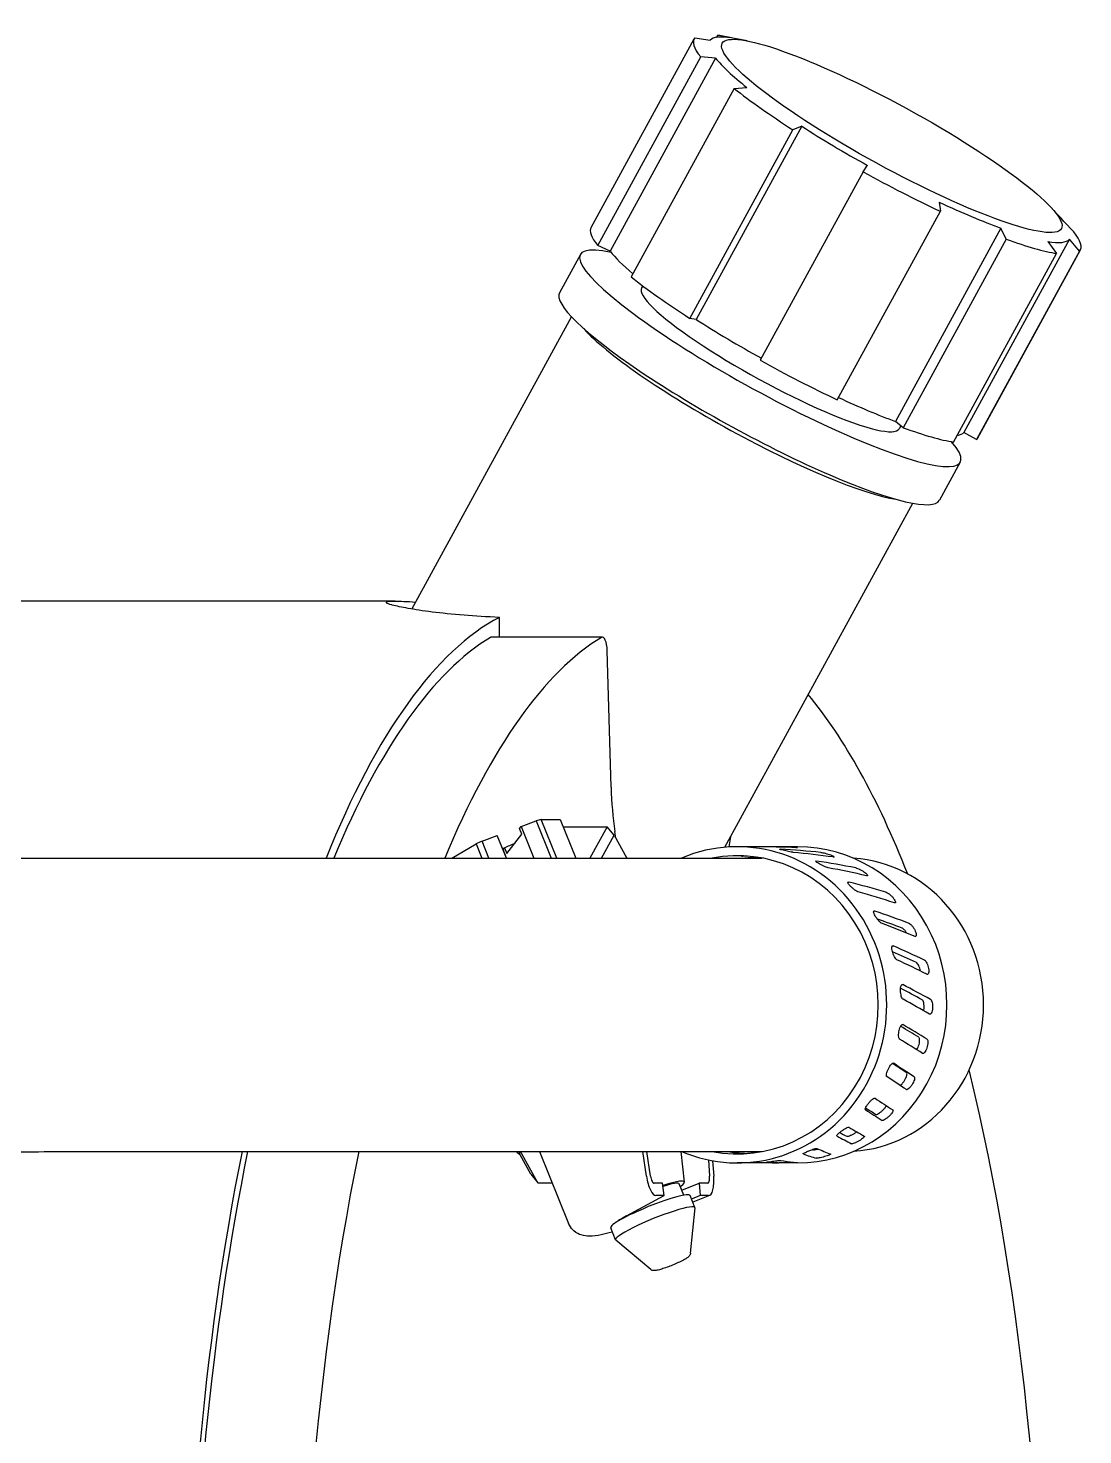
# Model space of a CAD drawing. Header units: millimetres. Extents: x -360063 to 84100, y -179792 to 59400.
# Drawn here: x 58910.1 to 58982, y 44047.9 to 44143.7 of the extents above; entities that cross this region are included whole.
import ezdxf

# ---------------------------------------------------------------- set-up
doc = ezdxf.new("R2010")
doc.units = ezdxf.units.MM
doc.header["$LTSCALE"] = 100
doc.layers.add('Visible', color=7, linetype='Continuous', lineweight=25)

msp = doc.modelspace()

# ---------------------------------------------------------------- linework, layer by layer
at = {"layer": 'Visible'}
for p, q in [((58948.47, 44130.137), (58955.489, 44142.982)), ((58955.539, 44143.054), (58956.585, 44142.885)), ((58957.029, 44143.083), (58957.106, 44143.224)), ((58958.048, 44143.044), (58957.106, 44143.224)), ((58959.106, 44142.846), (58957.416, 44143.17)), ((58948.924, 44128.902), (58955.943, 44141.748)), ((58956.963, 44141.666), (58949.772, 44128.505)), ((58956.963, 44141.666), (58955.943, 44141.748)), ((58958.224, 44139.607), (58951.206, 44126.762)), ((58958.224, 44139.607), (58959.092, 44139.668)), ((58955.206, 44123.936), (58962.225, 44136.781)), ((58962.826, 44137.03), (58955.635, 44123.87)), ((58962.826, 44137.03), (58962.225, 44136.781)), ((58967.018, 44133.924), (58959.999, 44121.079)), ((58967.018, 44133.924), (58967.299, 44134.364)), ((58965.253, 44118.389), (58972.272, 44131.234)), ((58972.203, 44131.853), (58972.272, 44131.234)), ((58979.746, 44131.568), (58980.285, 44131.001)), ((58976.4, 44130.08), (58969.209, 44116.919)), ((58976.769, 44129.334), (58976.4, 44130.08)), ((58980.686, 44130.545), (58981.361, 44129.832)), ((58976.769, 44129.334), (58969.75, 44116.489)), ((58981.063, 44129.325), (58973.872, 44116.165)), ((58979.6, 44129.167), (58980.198, 44128.356)), ((58981.765, 44128.526), (58981.063, 44129.325)), ((58947.743, 44128.285), (58946.323, 44125.687)), ((58949.772, 44128.505), (58948.924, 44128.902)), ((58973.179, 44115.511), (58980.198, 44128.356)), ((58981.765, 44128.526), (58974.746, 44115.681)), ((58974.796, 44115.752), (58981.815, 44128.598)), ((58951.992, 44126.155), (58951.911, 44126.008)), ((58936.256, 44104.134), (58947.138, 44124.05)), ((58955.635, 44123.87), (58955.206, 44123.936)), ((58969.75, 44116.489), (58969.209, 44116.919)), ((58969.576, 44116.627), (58969.462, 44116.418)), ((58974.746, 44115.681), (58973.872, 44116.165)), ((58973.63, 44114.14), (58972.211, 44111.542)), ((58957.585, 44087.902), (58970.393, 44111.343)), ((58935.134, 44104.67), (58832.922, 44104.67)), ((58942.226, 44102.224), (58942.226, 44103.565)), ((58949.25, 44102.224), (58941.678, 44102.224)), ((58949.835, 44091.99), (58949.571, 44101.311)), ((58946.137, 44087.17), (58945.071, 44089.79)), ((58945.071, 44089.79), (58946.372, 44089.79)), ((58946.372, 44089.79), (58947.438, 44087.17)), ((58943.602, 44089.183), (58943.703, 44089.311)), ((58943.764, 44088.786), (58943.602, 44089.183)), ((58943.703, 44089.311), (58944.732, 44089.696)), ((58943.703, 44089.311), (58944.575, 44087.17)), ((58944.732, 44089.696), (58945.761, 44087.17)), ((58946.574, 44089.294), (58949.578, 44089.294)), ((58949.578, 44089.294), (58948.389, 44087.17)), ((58950.051, 44088.717), (58949.578, 44089.294)), ((58950.165, 44088.513), (58950.096, 44088.97)), ((58938.975, 44087.17), (58940.637, 44088.131)), ((58940.637, 44088.131), (58941.028, 44087.17)), ((58941.048, 44088.318), (58942.077, 44088.703)), ((58941.516, 44087.17), (58941.048, 44088.318)), ((58942.702, 44087.17), (58942.077, 44088.703)), ((58942.475, 44087.746), (58942.576, 44087.875)), ((58942.576, 44087.875), (58942.737, 44087.478)), ((58942.737, 44087.478), (58943.764, 44088.786)), ((58949.186, 44087.17), (58950.051, 44088.717)), ((58950.051, 44088.717), (58950.916, 44087.17)), ((58957.974, 44088.616), (58957.87, 44087.923)), ((58959.451, 44087.939), (58958.429, 44087.939)), ((58962.531, 44087.939), (58961.11, 44087.939)), ((58913.757, 44087.17), (58960.129, 44087.17)), ((58942.709, 44087.17), (58942.475, 44087.746)), ((58913.757, 44067.17), (58960.129, 44067.17)), ((58944.373, 44065.623), (58943.632, 44066.946)), ((58944.846, 44065.045), (58943.657, 44067.17)), ((58944.95, 44067.17), (58946.943, 44062.272)), ((58952.248, 44065.485), (58952, 44067.17)), ((58952.532, 44065.485), (58952.284, 44067.17)), ((58954.843, 44065.092), (58954.611, 44067.17)), ((58956.471, 44066.601), (58956.55, 44065.485)), ((58956.758, 44066.546), (58956.833, 44065.485)), ((58961.173, 44066.4), (58958.429, 44066.4)), ((58962.531, 44066.4), (58961.491, 44066.4)), ((58944.373, 44065.623), (58944.846, 44065.045)), ((58944.846, 44065.045), (58945.814, 44065.045)), ((58953.338, 44065.011), (58952.761, 44065.011)), ((58953.462, 44064.168), (58953.338, 44065.011)), ((58954.797, 44064.199), (58954.487, 44064.962)), ((58954.658, 44064.542), (58955.847, 44065.011)), ((58955.847, 44065.011), (58955.907, 44064.168)), ((58956.424, 44065.011), (58955.847, 44065.011)), ((58950.88, 44062.784), (58953.462, 44064.168)), ((58953.462, 44064.168), (58952.886, 44064.168)), ((58955.552, 44063.355), (58955.22, 44064.172)), ((58955.907, 44064.168), (58955.316, 44063.935)), ((58956.539, 44064.179), (58955.4, 44063.729)), ((58956.483, 44064.168), (58955.907, 44064.168)), ((58955.249, 44060.237), (58955.555, 44063.33)), ((58950.141, 44061.153), (58949.809, 44061.97)), ((58952.536, 44059.132), (58950.157, 44061.132))]:
    msp.add_line(p, q, dxfattribs=at)
msp.add_ellipse((58968.968, 44136.368), major_axis=(-11.554, 6.313), ratio=0.161488, dxfattribs=at)
for centre, major_axis, ratio, start_param, end_param in [((58968.652, 44135.79), (-13.163, 7.192), 0.161488, 6.247248, 6.648673), ((58968.824, 44136.105), (-12.286, 6.713), 0.161488, 5.863275, 6.247248), ((58968.652, 44135.79), (13.163, -7.192), 0.161488, 2.675292, 2.721683), ((58968.824, 44136.105), (-12.286, 6.713), 0.161488, 0.365488, 0.749461), ((58968.652, 44135.79), (-13.163, 7.192), 0.161488, 0.749461, 1.150886), ((58968.824, 44136.105), (-12.286, 6.713), 0.161488, 1.150886, 1.534859), ((58968.652, 44135.79), (-13.163, 7.192), 0.161488, 1.534859, 1.936284), ((58968.824, 44136.105), (-12.286, 6.713), 0.161488, 1.936284, 2.320257), ((58968.824, 44136.105), (12.286, -6.713), 0.161488, 0.365488, 0.4663), ((58961.633, 44122.945), (-13.163, 7.192), 0.161488, 0, 0.365488), ((58960.687, 44121.213), (12.944, -7.073), 0.161488, 2.647631, 6.687824), ((58968.652, 44135.79), (-13.163, 7.192), 0.161488, 2.320257, 2.721683), ((58968.824, 44136.105), (12.286, -6.713), 0.161488, 5.863275, 6.247248), ((58968.652, 44135.79), (13.163, -7.192), 0.161488, 6.247248, 6.648673), ((58961.633, 44122.945), (-12.286, 6.713), 0.161488, 0.365488, 0.669155), ((58961.633, 44122.945), (-13.163, 7.192), 0.161488, 0.749461, 1.150886), ((58959.267, 44118.615), (-12.944, 7.073), 0.161488, 0, 3.141593), ((58960.687, 44121.213), (-8.775, 4.795), 0.161488, 0, 3.141593), ((58961.633, 44122.945), (-12.286, 6.713), 0.161488, 1.150886, 1.532291), ((58959.031, 44118.182), (11.627, -6.353), 0.161488, 3.55681, 5.867968), ((58961.633, 44122.945), (-13.163, 7.192), 0.161488, 1.534859, 1.936284), ((58961.633, 44122.945), (-12.286, 6.713), 0.161488, 1.963767, 2.320257), ((58961.633, 44122.945), (-13.163, 7.192), 0.161488, 2.320257, 2.721683), ((58961.633, 44122.945), (12.286, -6.713), 0.161488, 6.074716, 6.247248), ((58961.633, 44122.945), (13.163, -7.192), 0.161488, 6.247248, 6.283185), ((58946.491, 44025.17), (0, 79.5), 0.322975, 0.166883, 0.676331), ((58941.678, 44101.224), (0, 1), 0.322975, 0, 0.193462), ((58949.25, 44101.224), (0, 1), 0.322975, 4.799655, 6.476647), ((58946.491, 44025.17), (0, 78.5), 0.322975, 0.193462, 0.660299), ((58954.062, 44025.17), (0, 78.5), 0.322975, 0.193462, 0.660299), ((58954.062, 44025.17), (0, 78.5), 0.322975, 5.600527, 5.911468), ((58952.73, 44092.774), (0, 9), 0.322975, 1.658063, 2.007129), ((58942.276, 44088.225), (4.117, 1.676), 0.127599, 0.774106, 0.880687), ((58958.429, 44077.17), (0, 10.77), 0.946407, 2.761256, 6.663522), ((58942.276, 44088.225), (4.117, 1.676), 0.127599, 1.821304, 1.927885), ((58942.276, 44088.225), (3.176, 1.293), 0.127599, 4.754843, 4.984914), ((58958.429, 44077.17), (0, 10.16), 0.946407, 2.963888, 6.46089), ((58959.557, 44077.17), (-29.445, 0.124), 0.365723, 4.614939, 4.709416), ((58961.403, 44077.17), (-29.445, 0.124), 0.365723, 4.707913, 4.755206), ((58962.531, 44077.17), (0, -10.77), 0.946407, 0, 3.141593), ((58961.403, 44077.17), (27.779, -0.117), 0.365723, 1.654495, 1.666439), ((58959.557, 44077.17), (27.593, 1.818), 0.362265, 1.537077, 1.568645), ((58961.403, 44077.17), (-29.196, 2.169), 0.36132, 4.645683, 4.74016), ((58959.557, 44077.17), (-29.196, 2.169), 0.36132, 4.552709, 4.647186), ((58961.403, 44077.17), (-28.508, 4.131), 0.348879, 4.583074, 4.677551), ((58965.761, 44077.17), (0, -10), 0.94537, 0.063685, 3.077907), ((58959.557, 44077.17), (-28.508, 4.131), 0.348879, 4.4901, 4.584577), ((58961.403, 44077.17), (27.404, -5.937), 0.327882, 1.378145, 1.472622), ((58959.557, 44077.17), (27.404, -5.937), 0.327882, 1.285171, 1.379648), ((58961.403, 44077.17), (25.921, -7.52), 0.297403, 1.31375, 1.408227), ((58961.403, 44077.17), (-24.453, 7.095), 0.297403, 4.455298, 4.527214), ((58959.557, 44077.17), (25.921, -7.52), 0.297403, 1.220776, 1.315253), ((58961.403, 44077.17), (24.103, -8.827), 0.255974, 1.247968, 1.342445), ((58961.403, 44077.17), (-22.739, 8.328), 0.255974, 4.389516, 4.46627), ((58959.557, 44077.17), (24.103, -8.827), 0.255974, 1.154994, 1.249471), ((58961.403, 44077.17), (-20.759, 9.26), 0.201367, 4.321979, 4.399572), ((58961.403, 44077.17), (22.004, -9.816), 0.201367, 1.180432, 1.274909), ((58959.557, 44077.17), (22.004, -9.816), 0.201367, 1.087458, 1.181935), ((58961.403, 44077.17), (-18.569, 9.868), 0.130213, 4.252182, 4.32769), ((58961.403, 44077.17), (-19.683, 10.46), 0.130213, 4.252227, 4.346704), ((58959.557, 44077.17), (19.683, -10.46), 0.130213, 1.01766, 1.112137), ((58961.403, 44077.17), (-16.224, 10.142), 0.037365, 4.179237, 4.248855), ((58961.403, 44077.17), (-17.198, 10.75), 0.037365, 4.179282, 4.273759), ((58954.062, 44025.17), (0, -78.5), 0.322975, 0.808902, 2.221664), ((58959.557, 44077.17), (17.198, -10.75), 0.037365, 0.944715, 1.039192), ((58961.403, 44077.17), (-14.599, 10.697), 0.085233, 2.087453, 2.18193), ((58959.557, 44077.17), (14.599, -10.697), 0.085233, 5.32202, 5.416497), ((58959.557, 44077.17), (13.773, -10.092), 0.085233, 5.359692, 5.422138), ((58961.403, 44077.17), (-11.915, 10.347), 0.250589, 2.175858, 2.270335), ((58959.557, 44077.17), (11.915, -10.347), 0.250589, 5.410425, 5.504902), ((58959.557, 44077.17), (11.241, -9.762), 0.250589, 5.460542, 5.510544), ((58946.491, 44025.17), (0, -79.5), 0.322975, 4.15579, 6.441962), ((58946.491, 44025.17), (0, -78.5), 0.322975, 4.147844, 6.283185), ((58954.062, 44025.17), (0, -78.5), 0.322975, 4.147844, 6.855288), ((58944.373, 44077.17), (0, -10.477), 0.322975, 5.98012, 6.062652), ((58934.909, 44077.17), (8.68, -10.449), 0.089373, 0.146421, 0.228953), ((58959.557, 44077.17), (-6.234, -9.24), 0.677832, 0.597641, 0.606626), ((58961.403, 44077.17), (6.234, 9.24), 0.677832, 3.640664, 3.740827), ((58959.557, 44077.17), (9.05, -9.856), 0.479702, 5.529969, 5.624446), ((58959.557, 44077.17), (8.538, -9.298), 0.479702, 5.622248, 5.630088), ((58961.403, 44077.17), (-9.05, 9.856), 0.479702, 2.295403, 2.389879), ((58959.557, 44077.17), (4.429, -10.194), 0.783983, 5.870128, 5.964605), ((58961.403, 44077.17), (-4.429, 10.194), 0.783983, 2.635561, 2.730038), ((58952.692, 44065.485), (-0.218, 1.315), 0.328505, 1.516449, 3.087246), ((58952.692, 44065.485), (-0.078, 0.473), 0.328505, 1.516449, 3.087246), ((58952.134, 44064.004), (2.705, 1.101), 0.127599, 5.76671, 7.332163), ((58952.134, 44064.004), (2.353, 0.958), 0.127599, 0, 0.966974), ((58956.39, 44065.485), (0.038, -0.474), 0.33463, 6.256511, 7.827308), ((58956.39, 44065.485), (0.105, -1.317), 0.33463, 6.256511, 7.827308), ((58952.514, 44063.071), (-2.705, -1.101), 0.127599, 3.141593, 6.283185), ((58952.846, 44062.254), (-2.705, -1.101), 0.127599, 3.07442, 6.350358), ((58952.476, 44063.164), (-2.353, -0.958), 0.127599, 5.404997, 5.911524)]:
    msp.add_ellipse(centre, major_axis=major_axis, ratio=ratio, start_param=start_param, end_param=end_param, dxfattribs=at)
for points, knots in [([(58934.884, 44104.418), (58934.707, 44104.466), (58934.588, 44104.51), (58934.443, 44104.626), (58934.667, 44104.67), (58935.457, 44104.67), (58935.925, 44104.649), (58936.518, 44104.61)], [-2.3749483, -2.3749483, -2.3749483, -2.3749483, -2.169217, -2.169217, -1.7353762, -1.7353762, -1.4354743, -1.4354743, -1.4354743, -1.4354743]), ([(58942.226, 44103.565), (58941.377, 44103.6), (58940.565, 44103.649), (58939.013, 44103.773), (58938.282, 44103.85), (58937.005, 44104.011), (58936.46, 44104.096), (58935.573, 44104.256), (58935.2, 44104.336), (58934.911, 44104.411), (58934.897, 44104.414), (58934.884, 44104.418)], [-4.528572, -4.528572, -4.528572, -4.528572, -4.246152, -4.246152, -3.943288, -3.943288, -3.640424, -3.640424, -3.337652, -3.337652, -3.321992, -3.321992, -3.321992, -3.321992]), ([(58959.69, 44087.938), (58959.672, 44087.938), (58959.651, 44087.939), (58959.583, 44087.939), (58959.527, 44087.939), (58959.464, 44087.939), (58959.458, 44087.939), (58959.451, 44087.939)], [-0.29753896, -0.29753896, -0.29753896, -0.29753896, -0.28725487, -0.28725487, -0.2681189, -0.2681189, -0.26607728, -0.26607728, -0.26607728, -0.26607728]), ([(58961.58, 44087.938), (58961.597, 44087.938), (58961.618, 44087.938), (58961.687, 44087.937), (58961.743, 44087.936), (58961.857, 44087.934), (58961.924, 44087.932), (58962.059, 44087.926), (58962.127, 44087.922), (58962.248, 44087.914), (58962.308, 44087.91), (58962.41, 44087.9), (58962.451, 44087.894), (58962.507, 44087.886), (58962.526, 44087.882), (58962.534, 44087.876), (58962.524, 44087.875), (58962.504, 44087.875), (58962.494, 44087.875), (58962.482, 44087.875), (58962.467, 44087.876)], [-0.1443435, -0.1443435, -0.1443435, -0.1443435, -0.1340594, -0.1340594, -0.1149235, -0.1149235, -0.0957789, -0.0957789, -0.0766343, -0.0766343, -0.0574564, -0.0574564, -0.0382786, -0.0382786, -0.0191393, -0.0191393, 0, 0, 0, 0.0088535, 0.0088535, 0.0088535, 0.0088535]), ([(58860.973, 44086.701), (58864.944, 44086.749), (58869.17, 44086.797), (58877.704, 44086.889), (58882.012, 44086.933), (58890.274, 44087.012), (58894.227, 44087.047), (58901.384, 44087.105), (58904.585, 44087.129), (58909.922, 44087.16), (58912.05, 44087.169), (58913.618, 44087.17), (58913.688, 44087.17), (58913.757, 44087.17)], [3.090059, 3.090059, 3.090059, 3.090059, 3.410473, 3.410473, 3.730767, 3.730767, 4.051111, 4.051111, 4.371759, 4.371759, 4.693734, 4.693734, 4.709192, 4.709192, 4.709192, 4.709192]), ([(58958.793, 44087.294), (58958.778, 44087.293), (58958.765, 44087.293), (58958.735, 44087.293), (58958.725, 44087.294), (58958.734, 44087.298), (58958.753, 44087.302), (58958.809, 44087.308), (58958.85, 44087.312), (58958.908, 44087.315), (58958.916, 44087.316), (58958.923, 44087.316)], [0.14435564, 0.14435564, 0.14435564, 0.14435564, 0.15320907, 0.15320907, 0.17236141, 0.17236141, 0.19151376, 0.19151376, 0.21068423, 0.21068423, 0.21335638, 0.21335638, 0.21335638, 0.21335638]), ([(58959.978, 44087.197), (58959.961, 44087.193), (58959.942, 44087.189), (58959.899, 44087.18), (58959.874, 44087.175), (58959.849, 44087.17)], [0.3559813, 0.3559813, 0.3559813, 0.3559813, 0.36388072, 0.36388072, 0.37250839, 0.37250839, 0.37250839, 0.37250839]), ([(58962.241, 44087.555), (58962.224, 44087.557), (58962.203, 44087.559), (58962.136, 44087.57), (58962.082, 44087.58), (58961.97, 44087.603), (58961.905, 44087.617), (58961.773, 44087.647), (58961.706, 44087.662), (58961.588, 44087.69), (58961.529, 44087.705), (58961.43, 44087.73), (58961.389, 44087.741), (58961.334, 44087.758), (58961.316, 44087.765), (58961.308, 44087.774), (58961.318, 44087.776), (58961.348, 44087.776), (58961.361, 44087.776), (58961.376, 44087.775)], [-0.297539, -0.297539, -0.297539, -0.297539, -0.2872549, -0.2872549, -0.2681189, -0.2681189, -0.2489743, -0.2489743, -0.2298297, -0.2298297, -0.210663, -0.210663, -0.1914964, -0.1914964, -0.1723459, -0.1723459, -0.1531954, -0.1531954, -0.1443422, -0.1443422, -0.1443422, -0.1443422]), ([(58964.62, 44086.508), (58964.604, 44086.511), (58964.584, 44086.516), (58964.52, 44086.536), (58964.47, 44086.555), (58964.366, 44086.599), (58964.306, 44086.627), (58964.185, 44086.686), (58964.124, 44086.718), (58964.016, 44086.776), (58963.962, 44086.807), (58963.873, 44086.862), (58963.836, 44086.887), (58963.788, 44086.925), (58963.773, 44086.942), (58963.769, 44086.964), (58963.78, 44086.969), (58963.81, 44086.969), (58963.822, 44086.968), (58963.836, 44086.966)], [-0.297539, -0.297539, -0.297539, -0.297539, -0.2872549, -0.2872549, -0.2681189, -0.2681189, -0.2489743, -0.2489743, -0.2298297, -0.2298297, -0.2106519, -0.2106519, -0.191474, -0.191474, -0.1723347, -0.1723347, -0.1531954, -0.1531954, -0.1443419, -0.1443419, -0.1443419, -0.1443419]), ([(58964.131, 44087.551), (58964.148, 44087.549), (58964.169, 44087.546), (58964.236, 44087.536), (58964.29, 44087.525), (58964.401, 44087.5), (58964.466, 44087.484), (58964.596, 44087.447), (58964.662, 44087.426), (58964.776, 44087.387), (58964.833, 44087.365), (58964.929, 44087.324), (58964.967, 44087.304), (58965.019, 44087.273), (58965.035, 44087.26), (58965.041, 44087.241), (58965.03, 44087.237), (58965.009, 44087.237), (58965, 44087.237), (58964.988, 44087.238), (58964.973, 44087.24)], [-0.1443435, -0.1443435, -0.1443435, -0.1443435, -0.1340594, -0.1340594, -0.1149235, -0.1149235, -0.0957789, -0.0957789, -0.0766343, -0.0766343, -0.0574564, -0.0574564, -0.0382786, -0.0382786, -0.0191393, -0.0191393, 0, 0, 0, 0.0088535, 0.0088535, 0.0088535, 0.0088535]), ([(58966.508, 44086.5), (58966.525, 44086.496), (58966.545, 44086.491), (58966.609, 44086.471), (58966.659, 44086.452), (58966.761, 44086.406), (58966.82, 44086.376), (58966.938, 44086.311), (58966.997, 44086.274), (58967.099, 44086.205), (58967.149, 44086.168), (58967.231, 44086.099), (58967.263, 44086.066), (58967.304, 44086.015), (58967.316, 44085.993), (58967.316, 44085.963), (58967.304, 44085.955), (58967.283, 44085.955), (58967.274, 44085.955), (58967.262, 44085.957), (58967.248, 44085.96)], [-0.1443435, -0.1443435, -0.1443435, -0.1443435, -0.1340594, -0.1340594, -0.1149235, -0.1149235, -0.0957789, -0.0957789, -0.0766343, -0.0766343, -0.0574564, -0.0574564, -0.0382786, -0.0382786, -0.0191393, -0.0191393, 0, 0, 0, 0.0088535, 0.0088535, 0.0088535, 0.0088535]), ([(58966.675, 44084.864), (58966.659, 44084.868), (58966.641, 44084.875), (58966.583, 44084.903), (58966.538, 44084.93), (58966.447, 44084.992), (58966.395, 44085.032), (58966.291, 44085.117), (58966.239, 44085.163), (58966.149, 44085.248), (58966.105, 44085.293), (58966.031, 44085.374), (58966.003, 44085.411), (58965.966, 44085.469), (58965.956, 44085.494), (58965.958, 44085.527), (58965.971, 44085.535), (58966.001, 44085.535), (58966.013, 44085.533), (58966.026, 44085.53)], [-0.297539, -0.297539, -0.297539, -0.297539, -0.2872549, -0.2872549, -0.2681189, -0.2681189, -0.2489743, -0.2489743, -0.2298297, -0.2298297, -0.210663, -0.210663, -0.1914964, -0.1914964, -0.1723459, -0.1723459, -0.1531954, -0.1531954, -0.1443422, -0.1443422, -0.1443422, -0.1443422]), ([(58968.56, 44084.852), (58968.576, 44084.848), (58968.594, 44084.841), (58968.652, 44084.813), (58968.697, 44084.785), (58968.786, 44084.721), (58968.837, 44084.68), (58968.936, 44084.59), (58968.984, 44084.54), (58969.066, 44084.447), (58969.106, 44084.396), (58969.168, 44084.303), (58969.191, 44084.26), (58969.218, 44084.191), (58969.224, 44084.162), (58969.215, 44084.122), (58969.201, 44084.112), (58969.18, 44084.112), (58969.171, 44084.112), (58969.159, 44084.114), (58969.146, 44084.118)], [-0.1443435, -0.1443435, -0.1443435, -0.1443435, -0.1340595, -0.1340595, -0.1149235, -0.1149235, -0.0957789, -0.0957789, -0.0766343, -0.0766343, -0.0574676, -0.0574676, -0.038301, -0.038301, -0.0191505, -0.0191505, 0, 0, 0, 0.0088533, 0.0088533, 0.0088533, 0.0088533]), ([(58968.273, 44082.727), (58968.259, 44082.733), (58968.242, 44082.742), (58968.192, 44082.776), (58968.154, 44082.809), (58968.08, 44082.886), (58968.038, 44082.934), (58967.958, 44083.04), (58967.918, 44083.097), (58967.851, 44083.203), (58967.819, 44083.259), (58967.768, 44083.362), (58967.749, 44083.409), (58967.728, 44083.482), (58967.725, 44083.514), (58967.736, 44083.556), (58967.751, 44083.566), (58967.781, 44083.566), (58967.793, 44083.564), (58967.805, 44083.56)], [-0.297539, -0.297539, -0.297539, -0.297539, -0.2872549, -0.2872549, -0.2681189, -0.2681189, -0.2489743, -0.2489743, -0.2298297, -0.2298297, -0.2106519, -0.2106519, -0.191474, -0.191474, -0.1723347, -0.1723347, -0.1531954, -0.1531954, -0.1443419, -0.1443419, -0.1443419, -0.1443419]), ([(58969.973, 44082.066), (58969.959, 44082.089), (58969.944, 44082.113), (58969.892, 44082.19), (58969.852, 44082.239), (58969.78, 44082.317), (58969.743, 44082.351), (58969.692, 44082.385), (58969.676, 44082.394), (58969.661, 44082.399)], [0.39433993, 0.39433993, 0.39433993, 0.39433993, 0.40220948, 0.40220948, 0.4213552, 0.4213552, 0.44049121, 0.44049121, 0.45077533, 0.45077533, 0.45077533, 0.45077533]), ([(58970.156, 44082.714), (58970.17, 44082.708), (58970.187, 44082.699), (58970.237, 44082.665), (58970.274, 44082.631), (58970.346, 44082.553), (58970.386, 44082.504), (58970.461, 44082.395), (58970.496, 44082.335), (58970.553, 44082.223), (58970.579, 44082.162), (58970.617, 44082.051), (58970.629, 44082), (58970.638, 44081.919), (58970.636, 44081.883), (58970.617, 44081.837), (58970.6, 44081.825), (58970.579, 44081.825), (58970.57, 44081.825), (58970.559, 44081.828), (58970.547, 44081.832)], [-0.1443435, -0.1443435, -0.1443435, -0.1443435, -0.1340594, -0.1340594, -0.1149235, -0.1149235, -0.0957789, -0.0957789, -0.0766343, -0.0766343, -0.0574564, -0.0574564, -0.0382786, -0.0382786, -0.0191393, -0.0191393, 0, 0, 0, 0.0088535, 0.0088535, 0.0088535, 0.0088535]), ([(58969.313, 44080.236), (58969.3, 44080.242), (58969.286, 44080.252), (58969.244, 44080.29), (58969.215, 44080.327), (58969.16, 44080.414), (58969.131, 44080.468), (58969.078, 44080.587), (58969.053, 44080.652), (58969.013, 44080.772), (58968.996, 44080.836), (58968.971, 44080.954), (58968.965, 44081.008), (58968.963, 44081.092), (58968.968, 44081.128), (58968.99, 44081.177), (58969.007, 44081.189), (58969.038, 44081.189), (58969.048, 44081.186), (58969.06, 44081.181)], [-0.297539, -0.297539, -0.297539, -0.297539, -0.2872549, -0.2872549, -0.2681189, -0.2681189, -0.2489743, -0.2489743, -0.2298297, -0.2298297, -0.2106519, -0.2106519, -0.191474, -0.191474, -0.1723347, -0.1723347, -0.1531954, -0.1531954, -0.1443419, -0.1443419, -0.1443419, -0.1443419]), ([(58971.192, 44080.22), (58971.206, 44080.214), (58971.22, 44080.204), (58971.261, 44080.166), (58971.29, 44080.129), (58971.342, 44080.042), (58971.369, 44079.987), (58971.416, 44079.866), (58971.436, 44079.8), (58971.465, 44079.676), (58971.476, 44079.609), (58971.485, 44079.487), (58971.484, 44079.431), (58971.473, 44079.342), (58971.462, 44079.304), (58971.431, 44079.253), (58971.411, 44079.24), (58971.391, 44079.24), (58971.381, 44079.24), (58971.371, 44079.243), (58971.36, 44079.248)], [-0.1443435, -0.1443435, -0.1443435, -0.1443435, -0.1340595, -0.1340595, -0.1149235, -0.1149235, -0.0957789, -0.0957789, -0.0766343, -0.0766343, -0.0574676, -0.0574676, -0.038301, -0.038301, -0.0191505, -0.0191505, 0, 0, 0, 0.0088533, 0.0088533, 0.0088533, 0.0088533]), ([(58970.915, 44079.469), (58970.91, 44079.501), (58970.904, 44079.533), (58970.883, 44079.626), (58970.863, 44079.692), (58970.816, 44079.813), (58970.789, 44079.869), (58970.737, 44079.955), (58970.708, 44079.993), (58970.666, 44080.031), (58970.652, 44080.041), (58970.639, 44080.047)], [0.37344811, 0.37344811, 0.37344811, 0.37344811, 0.38306377, 0.38306377, 0.40220949, 0.40220949, 0.42135521, 0.42135521, 0.44049121, 0.44049121, 0.45077533, 0.45077533, 0.45077533, 0.45077533]), ([(58969.729, 44077.548), (58969.717, 44077.555), (58969.706, 44077.565), (58969.673, 44077.605), (58969.653, 44077.644), (58969.62, 44077.734), (58969.604, 44077.791), (58969.58, 44077.916), (58969.571, 44077.984), (58969.561, 44078.111), (58969.56, 44078.179), (58969.565, 44078.304), (58969.571, 44078.361), (58969.591, 44078.451), (58969.604, 44078.49), (58969.639, 44078.541), (58969.659, 44078.554), (58969.689, 44078.554), (58969.699, 44078.551), (58969.71, 44078.546)], [-0.297539, -0.297539, -0.297539, -0.297539, -0.2872549, -0.2872549, -0.2681189, -0.2681189, -0.2489743, -0.2489743, -0.2298297, -0.2298297, -0.210663, -0.210663, -0.1914964, -0.1914964, -0.1723459, -0.1723459, -0.1531954, -0.1531954, -0.1443422, -0.1443422, -0.1443422, -0.1443422]), ([(58971.138, 44076.759), (58971.142, 44076.777), (58971.146, 44076.797), (58971.16, 44076.879), (58971.166, 44076.947), (58971.168, 44077.075), (58971.164, 44077.143), (58971.147, 44077.268), (58971.133, 44077.325), (58971.102, 44077.416), (58971.083, 44077.455), (58971.051, 44077.495), (58971.039, 44077.505), (58971.027, 44077.511)], [0.35783398, 0.35783398, 0.35783398, 0.35783398, 0.3638933, 0.3638933, 0.38306377, 0.38306377, 0.40220949, 0.40220949, 0.42135521, 0.42135521, 0.44049121, 0.44049121, 0.45077533, 0.45077533, 0.45077533, 0.45077533]), ([(58971.604, 44077.532), (58971.616, 44077.526), (58971.627, 44077.516), (58971.66, 44077.476), (58971.679, 44077.437), (58971.71, 44077.346), (58971.723, 44077.289), (58971.741, 44077.164), (58971.745, 44077.096), (58971.743, 44076.968), (58971.738, 44076.9), (58971.717, 44076.775), (58971.702, 44076.718), (58971.669, 44076.627), (58971.649, 44076.588), (58971.606, 44076.536), (58971.583, 44076.523), (58971.562, 44076.523), (58971.553, 44076.523), (58971.543, 44076.526), (58971.534, 44076.531)], [-0.1443435, -0.1443435, -0.1443435, -0.1443435, -0.1340595, -0.1340595, -0.1149235, -0.1149235, -0.0957789, -0.0957789, -0.0766343, -0.0766343, -0.0574676, -0.0574676, -0.038301, -0.038301, -0.0191505, -0.0191505, 0, 0, 0, 0.0088533, 0.0088533, 0.0088533, 0.0088533]), ([(58969.493, 44074.837), (58969.483, 44074.843), (58969.474, 44074.853), (58969.451, 44074.892), (58969.44, 44074.93), (58969.428, 44075.018), (58969.426, 44075.074), (58969.432, 44075.197), (58969.44, 44075.264), (58969.46, 44075.39), (58969.475, 44075.457), (58969.51, 44075.581), (58969.53, 44075.638), (58969.571, 44075.728), (58969.594, 44075.767), (58969.641, 44075.818), (58969.665, 44075.831), (58969.695, 44075.831), (58969.704, 44075.828), (58969.713, 44075.823)], [-0.297539, -0.297539, -0.297539, -0.297539, -0.2872549, -0.2872549, -0.2681189, -0.2681189, -0.2489743, -0.2489743, -0.2298297, -0.2298297, -0.210663, -0.210663, -0.1914964, -0.1914964, -0.1723459, -0.1723459, -0.1531954, -0.1531954, -0.1443422, -0.1443422, -0.1443422, -0.1443422]), ([(58970.665, 44074.104), (58970.669, 44074.11), (58970.673, 44074.117), (58970.705, 44074.166), (58970.733, 44074.221), (58970.784, 44074.341), (58970.806, 44074.407), (58970.838, 44074.53), (58970.85, 44074.596), (58970.863, 44074.717), (58970.863, 44074.772), (58970.854, 44074.86), (58970.843, 44074.898), (58970.821, 44074.937), (58970.811, 44074.947), (58970.801, 44074.953)], [0.341936, 0.341936, 0.341936, 0.341936, 0.3447228, 0.3447228, 0.3638933, 0.3638933, 0.3830638, 0.3830638, 0.4022095, 0.4022095, 0.4213552, 0.4213552, 0.4404912, 0.4404912, 0.4507753, 0.4507753, 0.4507753, 0.4507753]), ([(58971.364, 44074.821), (58971.375, 44074.815), (58971.384, 44074.805), (58971.407, 44074.766), (58971.417, 44074.728), (58971.426, 44074.64), (58971.426, 44074.584), (58971.414, 44074.463), (58971.401, 44074.397), (58971.37, 44074.274), (58971.348, 44074.208), (58971.298, 44074.088), (58971.269, 44074.033), (58971.215, 44073.947), (58971.185, 44073.909), (58971.13, 44073.86), (58971.104, 44073.848), (58971.084, 44073.848), (58971.074, 44073.848), (58971.065, 44073.85), (58971.057, 44073.855)], [-0.1443435, -0.1443435, -0.1443435, -0.1443435, -0.1340595, -0.1340595, -0.1149235, -0.1149235, -0.0957789, -0.0957789, -0.0766343, -0.0766343, -0.0574676, -0.0574676, -0.038301, -0.038301, -0.0191505, -0.0191505, 0, 0, 0, 0.0088533, 0.0088533, 0.0088533, 0.0088533]), ([(58968.621, 44072.274), (58968.613, 44072.28), (58968.606, 44072.289), (58968.592, 44072.325), (58968.59, 44072.359), (58968.598, 44072.44), (58968.609, 44072.492), (58968.644, 44072.605), (58968.667, 44072.667), (58968.716, 44072.783), (58968.747, 44072.845), (58968.81, 44072.96), (58968.844, 44073.013), (58968.906, 44073.097), (58968.938, 44073.133), (58968.997, 44073.181), (58969.023, 44073.193), (58969.054, 44073.193), (58969.063, 44073.191), (58969.07, 44073.186)], [-0.297539, -0.297539, -0.297539, -0.297539, -0.2872549, -0.2872549, -0.2681189, -0.2681189, -0.2489743, -0.2489743, -0.2298297, -0.2298297, -0.210663, -0.210663, -0.1914964, -0.1914964, -0.1723459, -0.1723459, -0.1531954, -0.1531954, -0.1443422, -0.1443422, -0.1443422, -0.1443422]), ([(58969.524, 44071.68), (58969.533, 44071.684), (58969.542, 44071.689), (58969.585, 44071.718), (58969.623, 44071.751), (58969.698, 44071.828), (58969.739, 44071.876), (58969.817, 44071.984), (58969.854, 44072.043), (58969.914, 44072.153), (58969.942, 44072.213), (58969.982, 44072.322), (58969.995, 44072.373), (58970.006, 44072.452), (58970.005, 44072.487), (58969.991, 44072.522), (58969.984, 44072.531), (58969.975, 44072.537)], [0.3201013, 0.3201013, 0.3201013, 0.3201013, 0.3255705, 0.3255705, 0.3447228, 0.3447228, 0.3638933, 0.3638933, 0.3830638, 0.3830638, 0.4022095, 0.4022095, 0.4213552, 0.4213552, 0.4404912, 0.4404912, 0.4507753, 0.4507753, 0.4507753, 0.4507753]), ([(58970.489, 44072.26), (58970.497, 44072.254), (58970.504, 44072.245), (58970.518, 44072.21), (58970.52, 44072.175), (58970.509, 44072.095), (58970.496, 44072.045), (58970.456, 44071.935), (58970.428, 44071.875), (58970.368, 44071.765), (58970.332, 44071.706), (58970.254, 44071.598), (58970.213, 44071.549), (58970.139, 44071.472), (58970.101, 44071.439), (58970.034, 44071.395), (58970.006, 44071.384), (58969.985, 44071.384), (58969.975, 44071.384), (58969.967, 44071.387), (58969.96, 44071.391)], [-0.1443435, -0.1443435, -0.1443435, -0.1443435, -0.1340595, -0.1340595, -0.1149235, -0.1149235, -0.0957789, -0.0957789, -0.0766343, -0.0766343, -0.0574676, -0.0574676, -0.038301, -0.038301, -0.0191505, -0.0191505, 0, 0, 0, 0.0088533, 0.0088533, 0.0088533, 0.0088533]), ([(58967.169, 44070.025), (58967.161, 44070.029), (58967.156, 44070.037), (58967.15, 44070.067), (58967.156, 44070.096), (58967.183, 44070.165), (58967.205, 44070.208), (58967.265, 44070.304), (58967.302, 44070.357), (58967.378, 44070.456), (58967.422, 44070.51), (58967.511, 44070.609), (58967.557, 44070.654), (58967.638, 44070.726), (58967.678, 44070.758), (58967.748, 44070.8), (58967.777, 44070.81), (58967.807, 44070.81), (58967.815, 44070.808), (58967.822, 44070.804)], [-0.297539, -0.297539, -0.297539, -0.297539, -0.2872549, -0.2872549, -0.2681189, -0.2681189, -0.2489743, -0.2489743, -0.2298297, -0.2298297, -0.2106519, -0.2106519, -0.191474, -0.191474, -0.1723347, -0.1723347, -0.1531954, -0.1531954, -0.1443419, -0.1443419, -0.1443419, -0.1443419]), ([(58967.88, 44069.703), (58967.886, 44069.699), (58967.894, 44069.697), (58967.903, 44069.697), (58967.924, 44069.697), (58967.955, 44069.706), (58968.031, 44069.742), (58968.077, 44069.768), (58968.168, 44069.831), (58968.22, 44069.87), (58968.322, 44069.958), (58968.371, 44070.006), (58968.456, 44070.097), (58968.497, 44070.147), (58968.557, 44070.231), (58968.578, 44070.267), (58968.593, 44070.298)], [0.2975647, 0.2975647, 0.2975647, 0.2975647, 0.3064181, 0.3064181, 0.3064181, 0.3255705, 0.3255705, 0.3447228, 0.3447228, 0.3638933, 0.3638933, 0.3830638, 0.3830638, 0.4022095, 0.4022095, 0.4185927, 0.4185927, 0.4185927, 0.4185927]), ([(58969.033, 44070.012), (58969.041, 44070.008), (58969.046, 44070), (58969.052, 44069.97), (58969.045, 44069.941), (58969.017, 44069.875), (58968.993, 44069.833), (58968.928, 44069.741), (58968.888, 44069.692), (58968.803, 44069.601), (58968.754, 44069.553), (58968.652, 44069.464), (58968.601, 44069.425), (58968.51, 44069.362), (58968.465, 44069.335), (58968.388, 44069.299), (58968.357, 44069.291), (58968.337, 44069.291), (58968.327, 44069.291), (58968.319, 44069.293), (58968.313, 44069.296)], [-0.1443435, -0.1443435, -0.1443435, -0.1443435, -0.1340594, -0.1340594, -0.1149235, -0.1149235, -0.0957789, -0.0957789, -0.0766343, -0.0766343, -0.0574564, -0.0574564, -0.0382786, -0.0382786, -0.0191393, -0.0191393, 0, 0, 0, 0.0088535, 0.0088535, 0.0088535, 0.0088535]), ([(58965.229, 44068.232), (58965.223, 44068.236), (58965.219, 44068.241), (58965.219, 44068.263), (58965.231, 44068.285), (58965.273, 44068.337), (58965.304, 44068.37), (58965.384, 44068.442), (58965.432, 44068.482), (58965.529, 44068.558), (58965.585, 44068.6), (58965.695, 44068.676), (58965.751, 44068.712), (58965.847, 44068.768), (58965.894, 44068.793), (58965.973, 44068.825), (58966.004, 44068.833), (58966.034, 44068.833), (58966.042, 44068.832), (58966.048, 44068.828)], [-0.297539, -0.297539, -0.297539, -0.297539, -0.2872549, -0.2872549, -0.2681189, -0.2681189, -0.2489743, -0.2489743, -0.2298297, -0.2298297, -0.2106519, -0.2106519, -0.191474, -0.191474, -0.1723347, -0.1723347, -0.1531954, -0.1531954, -0.1443419, -0.1443419, -0.1443419, -0.1443419]), ([(58965.899, 44068.213), (58965.904, 44068.211), (58965.912, 44068.21), (58965.921, 44068.21), (58965.942, 44068.21), (58965.975, 44068.216), (58966.058, 44068.24), (58966.109, 44068.259), (58966.213, 44068.303), (58966.273, 44068.331), (58966.393, 44068.394), (58966.453, 44068.428), (58966.531, 44068.478), (58966.557, 44068.495), (58966.581, 44068.512)], [0.29756445, 0.29756445, 0.29756445, 0.29756445, 0.30641814, 0.30641814, 0.30641814, 0.32555791, 0.32555791, 0.34469767, 0.34469767, 0.36388072, 0.36388072, 0.38306377, 0.38306377, 0.3927339, 0.3927339, 0.3927339, 0.3927339]), ([(58967.091, 44068.223), (58967.097, 44068.219), (58967.101, 44068.214), (58967.1, 44068.192), (58967.088, 44068.17), (58967.045, 44068.121), (58967.013, 44068.09), (58966.929, 44068.023), (58966.878, 44067.987), (58966.775, 44067.921), (58966.715, 44067.886), (58966.596, 44067.824), (58966.536, 44067.795), (58966.432, 44067.751), (58966.381, 44067.732), (58966.298, 44067.707), (58966.265, 44067.701), (58966.244, 44067.701), (58966.235, 44067.701), (58966.227, 44067.702), (58966.222, 44067.705)], [-0.1443435, -0.1443435, -0.1443435, -0.1443435, -0.1340595, -0.1340595, -0.1149235, -0.1149235, -0.0957789, -0.0957789, -0.0766343, -0.0766343, -0.0574676, -0.0574676, -0.038301, -0.038301, -0.0191505, -0.0191505, 0, 0, 0, 0.0088533, 0.0088533, 0.0088533, 0.0088533]), ([(58861.213, 44066.702), (58865.165, 44066.75), (58869.371, 44066.798), (58877.871, 44066.889), (58882.163, 44066.933), (58890.395, 44067.012), (58894.334, 44067.047), (58901.456, 44067.105), (58904.639, 44067.128), (58909.916, 44067.16), (58912.016, 44067.169), (58913.561, 44067.17), (58913.661, 44067.17), (58913.757, 44067.17)], [3.090059, 3.090059, 3.090059, 3.090059, 3.409645, 3.409645, 3.729352, 3.729352, 4.049008, 4.049008, 4.368364, 4.368364, 4.686434, 4.686434, 4.709192, 4.709192, 4.709192, 4.709192]), ([(58958.927, 44067.035), (58958.922, 44067.034), (58958.915, 44067.034), (58958.885, 44067.034), (58958.851, 44067.035), (58958.761, 44067.039), (58958.706, 44067.042), (58958.591, 44067.049), (58958.525, 44067.055), (58958.39, 44067.067), (58958.322, 44067.075), (58958.202, 44067.09), (58958.142, 44067.099), (58958.041, 44067.116), (58958, 44067.124), (58957.945, 44067.138), (58957.927, 44067.145), (58957.921, 44067.151), (58957.923, 44067.153), (58957.928, 44067.154)], [0.1443556, 0.1443556, 0.1443556, 0.1443556, 0.1532091, 0.1532091, 0.1723614, 0.1723614, 0.1915138, 0.1915138, 0.2106842, 0.2106842, 0.2298547, 0.2298547, 0.2490004, 0.2490004, 0.2681461, 0.2681461, 0.2872821, 0.2872821, 0.2975663, 0.2975663, 0.2975663, 0.2975663]), ([(58959.778, 44067.17), (58959.786, 44067.167), (58959.791, 44067.164), (58959.795, 44067.16), (58959.793, 44067.158), (58959.788, 44067.157)], [0.43147987, 0.43147987, 0.43147987, 0.43147987, 0.44049121, 0.44049121, 0.45077533, 0.45077533, 0.45077533, 0.45077533]), ([(58962.925, 44067.011), (58962.92, 44067.013), (58962.917, 44067.016), (58962.922, 44067.029), (58962.938, 44067.043), (58962.989, 44067.074), (58963.027, 44067.094), (58963.121, 44067.139), (58963.177, 44067.164), (58963.289, 44067.211), (58963.353, 44067.238), (58963.479, 44067.287), (58963.541, 44067.31), (58963.649, 44067.347), (58963.701, 44067.363), (58963.786, 44067.384), (58963.819, 44067.39), (58963.849, 44067.39), (58963.857, 44067.389), (58963.862, 44067.386)], [-0.297539, -0.297539, -0.297539, -0.297539, -0.2872549, -0.2872549, -0.2681189, -0.2681189, -0.2489743, -0.2489743, -0.2298297, -0.2298297, -0.2106519, -0.2106519, -0.191474, -0.191474, -0.1723347, -0.1723347, -0.1531954, -0.1531954, -0.1443419, -0.1443419, -0.1443419, -0.1443419]), ([(58963.628, 44067.297), (58963.633, 44067.295), (58963.64, 44067.295), (58963.649, 44067.295), (58963.67, 44067.295), (58963.704, 44067.298), (58963.792, 44067.31), (58963.846, 44067.32), (58963.92, 44067.334), (58963.939, 44067.338), (58963.959, 44067.343)], [0.29756445, 0.29756445, 0.29756445, 0.29756445, 0.30641814, 0.30641814, 0.30641814, 0.32555791, 0.32555791, 0.34469767, 0.34469767, 0.35083873, 0.35083873, 0.35083873, 0.35083873]), ([(58964.786, 44067.005), (58964.791, 44067.003), (58964.794, 44067), (58964.789, 44066.987), (58964.772, 44066.974), (58964.721, 44066.945), (58964.682, 44066.927), (58964.586, 44066.889), (58964.528, 44066.869), (58964.412, 44066.833), (58964.346, 44066.814), (58964.215, 44066.78), (58964.15, 44066.765), (58964.038, 44066.742), (58963.984, 44066.733), (58963.896, 44066.72), (58963.862, 44066.717), (58963.841, 44066.717), (58963.832, 44066.717), (58963.825, 44066.717), (58963.82, 44066.719)], [-0.1443435, -0.1443435, -0.1443435, -0.1443435, -0.1340595, -0.1340595, -0.1149235, -0.1149235, -0.0957789, -0.0957789, -0.0766343, -0.0766343, -0.0574676, -0.0574676, -0.038301, -0.038301, -0.0191505, -0.0191505, 0, 0, 0, 0.0088533, 0.0088533, 0.0088533, 0.0088533]), ([(58960.406, 44066.439), (58960.4, 44066.439), (58960.399, 44066.44), (58960.405, 44066.444), (58960.423, 44066.447), (58960.479, 44066.456), (58960.521, 44066.462), (58960.622, 44066.476), (58960.681, 44066.484), (58960.801, 44066.501), (58960.869, 44066.511), (58961.003, 44066.529), (58961.07, 44066.538), (58961.183, 44066.553), (58961.238, 44066.56), (58961.327, 44066.569), (58961.361, 44066.571), (58961.391, 44066.571), (58961.398, 44066.571), (58961.403, 44066.57)], [-0.297539, -0.297539, -0.297539, -0.297539, -0.2872549, -0.2872549, -0.2681189, -0.2681189, -0.2489743, -0.2489743, -0.2298297, -0.2298297, -0.2106519, -0.2106519, -0.191474, -0.191474, -0.1723347, -0.1723347, -0.1531954, -0.1531954, -0.1443419, -0.1443419, -0.1443419, -0.1443419]), ([(58962.265, 44066.438), (58962.27, 44066.437), (58962.272, 44066.436), (58962.266, 44066.433), (58962.247, 44066.43), (58962.191, 44066.424), (58962.15, 44066.42), (58962.048, 44066.413), (58961.988, 44066.41), (58961.867, 44066.405), (58961.799, 44066.403), (58961.663, 44066.401), (58961.596, 44066.4), (58961.481, 44066.4), (58961.426, 44066.4), (58961.336, 44066.401), (58961.302, 44066.401), (58961.282, 44066.401), (58961.272, 44066.401), (58961.265, 44066.401), (58961.26, 44066.401)], [-0.1443435, -0.1443435, -0.1443435, -0.1443435, -0.1340594, -0.1340594, -0.1149235, -0.1149235, -0.0957789, -0.0957789, -0.0766343, -0.0766343, -0.0574564, -0.0574564, -0.0382786, -0.0382786, -0.0191393, -0.0191393, 0, 0, 0, 0.0088535, 0.0088535, 0.0088535, 0.0088535]), ([(58949.922, 44061.69), (58949.644, 44061.612), (58949.388, 44061.548), (58948.87, 44061.443), (58948.629, 44061.403), (58948.192, 44061.406), (58948.033, 44061.41), (58947.658, 44061.534), (58947.488, 44061.607), (58947.193, 44061.863), (58947.078, 44062), (58946.975, 44062.199), (58946.958, 44062.235), (58946.943, 44062.272)], [1.0285462, 1.0285462, 1.0285462, 1.0285462, 1.2802804, 1.2802804, 1.5774374, 1.5774374, 1.7260158, 1.7260158, 1.8101186, 1.8101186, 1.8631297, 1.8631297, 1.8745943, 1.8745943, 1.8745943, 1.8745943]), ([(58955.249, 44060.237), (58955.246, 44060.204), (58955.238, 44060.177), (58955.216, 44060.124), (58955.202, 44060.102), (58955.161, 44060.046), (58955.135, 44060.021), (58955.054, 44059.952), (58954.993, 44059.911), (58954.827, 44059.809), (58954.716, 44059.749), (58954.477, 44059.631), (58954.354, 44059.573), (58954.099, 44059.462), (58953.968, 44059.408), (58953.71, 44059.308), (58953.582, 44059.262), (58953.34, 44059.181), (58953.227, 44059.147), (58953.018, 44059.092), (58952.925, 44059.072), (58952.801, 44059.059), (58952.762, 44059.057), (58952.695, 44059.063), (58952.67, 44059.067), (58952.611, 44059.085), (58952.574, 44059.1), (58952.536, 44059.132)], [5.08336, 5.08336, 5.08336, 5.08336, 5.140281, 5.140281, 5.21981, 5.21981, 5.379772, 5.379772, 5.680496, 5.680496, 6.057803, 6.057803, 6.393657, 6.393657, 6.72264, 6.72264, 7.051219, 7.051219, 7.384883, 7.384883, 7.741167, 7.741167, 7.915887, 7.915887, 8.003247, 8.003247, 8.090607, 8.090607, 8.090607, 8.090607])]:
    msp.add_open_spline(points, degree=3, knots=knots, dxfattribs=at)

doc.saveas('drawing.dxf')
